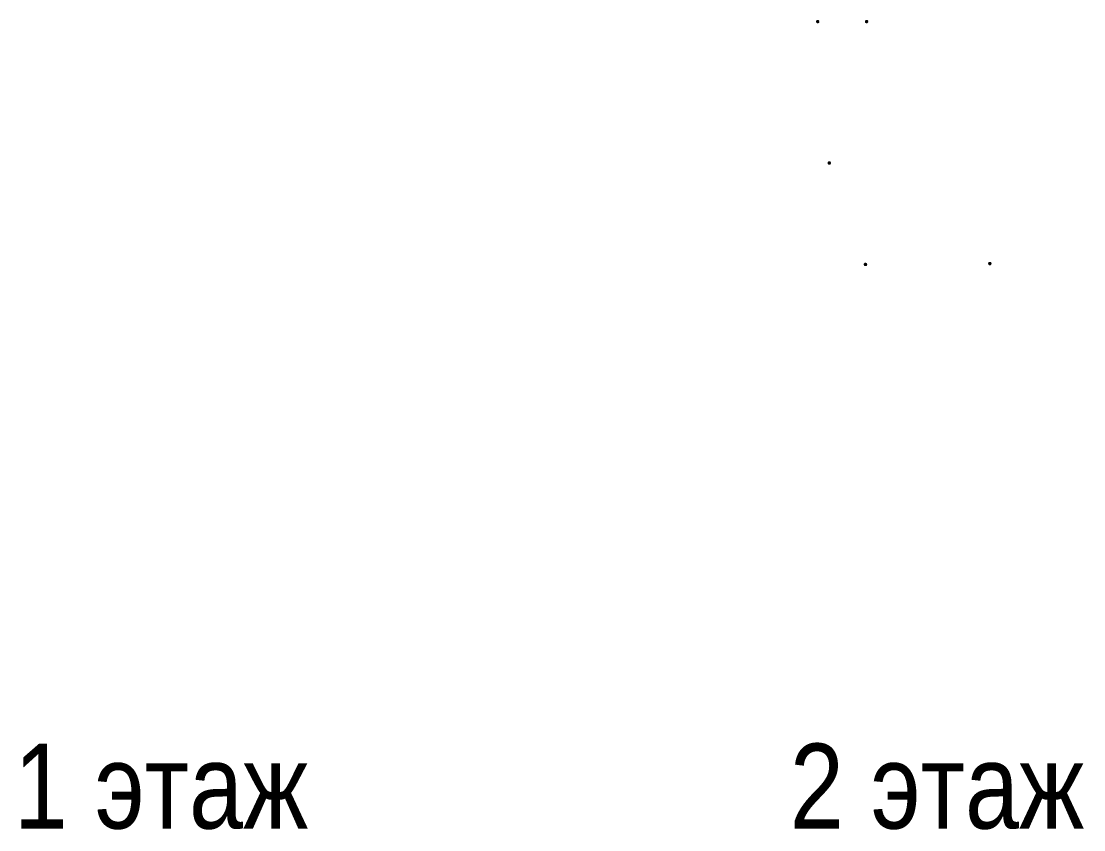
# Model space of a CAD drawing. Header units: millimetres. Extents: x -265044 to 366616, y 0 to 292181.
# Drawn here: x -211067 to -23277, y 149264 to 292181 of the extents above; entities that cross this region are included whole.
import ezdxf

# ---------------------------------------------------------------- set-up
doc = ezdxf.new("R2010")
doc.units = ezdxf.units.MM
doc.header["$MEASUREMENT"] = 0
doc.layers.get('0').update_dxf_attribs({"color": 250, "lineweight": 9})
doc.layers.add('_ВК-К2', color=214, linetype='Continuous', lineweight=40)
doc.styles.add('Arial', font='ARIALN.TTF')

msp = doc.modelspace()

# ---------------------------------------------------------------- linework, layer by layer
at = {"layer": '_ВК-К2', "color": 8, "ltscale": 100}
for centre in [(-70289.2, 292121.4), (-61652.6, 292121.4), (-68244.8, 267129.2), (-61860.2, 249196.5), (-39864.1, 249330.7)]:
    msp.add_circle(centre, 60, dxfattribs=at)

# ---------------------------------------------------------------- texts
at = {"color": 8, "style": 'Arial'}
for s, p in [('1 этаж', (-212376.1, 149476.7)), ('2 этаж', (-75228.6, 149476.7))]:
    msp.add_text(s, height=15000, dxfattribs=at).set_placement(p)

doc.saveas('drawing.dxf')
